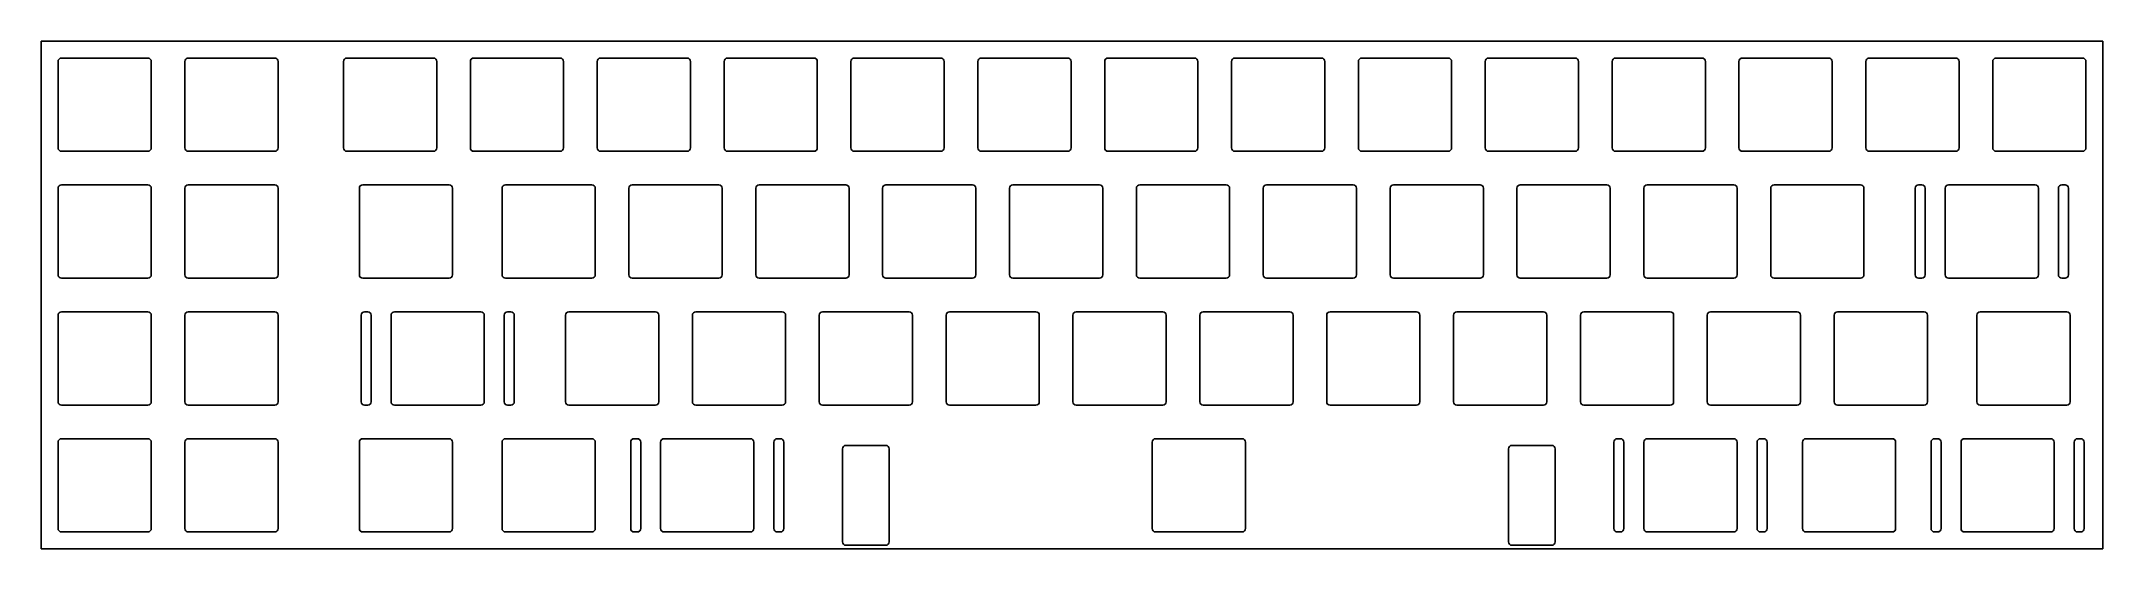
# Model space of a CAD drawing. Header units: millimetres. Extents: x 0 to 310, y -76 to 0.
import ezdxf

# ---------------------------------------------------------------- set-up
doc = ezdxf.new("R2010")
doc.units = ezdxf.units.MM

msp = doc.modelspace()

# ---------------------------------------------------------------- linework, layer by layer
for p, q in [((0, 0), (309.5625, 0)), ((0, -76.2), (0, 0)), ((309.5625, -76.2), (309.5625, 0)), ((2.525, -3.025), (2.525, -16.025)), ((3.025, -2.525), (16.025, -2.525)), ((16.525, -3.025), (16.525, -16.025)), ((21.575, -3.025), (21.575, -16.025)), ((22.075, -2.525), (35.075, -2.525)), ((35.575, -3.025), (35.575, -16.025)), ((45.3875, -3.025), (45.3875, -16.025)), ((45.8875, -2.525), (58.8875, -2.525)), ((59.3875, -3.025), (59.3875, -16.025)), ((64.4375, -3.025), (64.4375, -16.025)), ((64.9375, -2.525), (77.9375, -2.525)), ((78.4375, -3.025), (78.4375, -16.025)), ((83.4875, -3.025), (83.4875, -16.025)), ((83.9875, -2.525), (96.9875, -2.525)), ((97.4875, -3.025), (97.4875, -16.025)), ((102.5375, -3.025), (102.5375, -16.025)), ((103.0375, -2.525), (116.0375, -2.525)), ((116.5375, -3.025), (116.5375, -16.025)), ((121.5875, -3.025), (121.5875, -16.025)), ((122.0875, -2.525), (135.0875, -2.525)), ((135.5875, -3.025), (135.5875, -16.025)), ((140.6375, -3.025), (140.6375, -16.025)), ((141.1375, -2.525), (154.1375, -2.525)), ((154.6375, -3.025), (154.6375, -16.025)), ((159.6875, -3.025), (159.6875, -16.025)), ((160.1875, -2.525), (173.1875, -2.525)), ((173.6875, -3.025), (173.6875, -16.025)), ((178.7375, -3.025), (178.7375, -16.025)), ((179.2375, -2.525), (192.2375, -2.525)), ((192.7375, -3.025), (192.7375, -16.025)), ((197.7875, -3.025), (197.7875, -16.025)), ((198.2875, -2.525), (211.2875, -2.525)), ((211.7875, -3.025), (211.7875, -16.025)), ((216.8375, -3.025), (216.8375, -16.025)), ((217.3375, -2.525), (230.3375, -2.525)), ((230.8375, -3.025), (230.8375, -16.025)), ((235.8875, -3.025), (235.8875, -16.025)), ((236.3875, -2.525), (249.3875, -2.525)), ((249.8875, -3.025), (249.8875, -16.025)), ((254.9375, -3.025), (254.9375, -16.025)), ((255.4375, -2.525), (268.4375, -2.525)), ((268.9375, -3.025), (268.9375, -16.025)), ((273.9875, -3.025), (273.9875, -16.025)), ((274.4875, -2.525), (287.4875, -2.525)), ((287.9875, -3.025), (287.9875, -16.025)), ((293.0375, -3.025), (293.0375, -16.025)), ((293.5375, -2.525), (306.5375, -2.525)), ((307.0375, -3.025), (307.0375, -16.025)), ((3.025, -16.525), (16.025, -16.525)), ((22.075, -16.525), (35.075, -16.525)), ((45.8875, -16.525), (58.8875, -16.525)), ((64.9375, -16.525), (77.9375, -16.525)), ((83.9875, -16.525), (96.9875, -16.525)), ((103.0375, -16.525), (116.0375, -16.525)), ((122.0875, -16.525), (135.0875, -16.525)), ((141.1375, -16.525), (154.1375, -16.525)), ((160.1875, -16.525), (173.1875, -16.525)), ((179.2375, -16.525), (192.2375, -16.525)), ((198.2875, -16.525), (211.2875, -16.525)), ((217.3375, -16.525), (230.3375, -16.525)), ((236.3875, -16.525), (249.3875, -16.525)), ((255.4375, -16.525), (268.4375, -16.525)), ((274.4875, -16.525), (287.4875, -16.525)), ((293.5375, -16.525), (306.5375, -16.525)), ((3.025, -21.575), (16.025, -21.575)), ((22.075, -21.575), (35.075, -21.575)), ((48.26875, -21.575), (61.26875, -21.575)), ((69.7, -21.575), (82.7, -21.575)), ((88.75, -21.575), (101.75, -21.575)), ((107.8, -21.575), (120.8, -21.575)), ((126.85, -21.575), (139.85, -21.575)), ((145.9, -21.575), (158.9, -21.575)), ((164.95, -21.575), (177.95, -21.575)), ((184, -21.575), (197, -21.575)), ((203.05, -21.575), (216.05, -21.575)), ((222.1, -21.575), (235.1, -21.575)), ((241.15, -21.575), (254.15, -21.575)), ((260.2, -21.575), (273.2, -21.575)), ((281.89375, -21.575), (282.39375, -21.575)), ((286.39375, -21.575), (299.39375, -21.575)), ((303.39375, -21.575), (303.89375, -21.575)), ((2.525, -22.075), (2.525, -35.075)), ((16.525, -22.075), (16.525, -35.075)), ((21.575, -22.075), (21.575, -35.075)), ((35.575, -22.075), (35.575, -35.075)), ((47.76875, -22.075), (47.76875, -35.075)), ((61.76875, -22.075), (61.76875, -35.075)), ((69.2, -22.075), (69.2, -35.075)), ((83.2, -22.075), (83.2, -35.075)), ((88.25, -22.075), (88.25, -35.075)), ((102.25, -22.075), (102.25, -35.075)), ((107.3, -22.075), (107.3, -35.075)), ((121.3, -22.075), (121.3, -35.075)), ((126.35, -22.075), (126.35, -35.075)), ((140.35, -22.075), (140.35, -35.075)), ((145.4, -22.075), (145.4, -35.075)), ((159.4, -22.075), (159.4, -35.075)), ((164.45, -22.075), (164.45, -35.075)), ((178.45, -22.075), (178.45, -35.075)), ((183.5, -22.075), (183.5, -35.075)), ((197.5, -22.075), (197.5, -35.075)), ((202.55, -22.075), (202.55, -35.075)), ((216.55, -22.075), (216.55, -35.075)), ((221.6, -22.075), (221.6, -35.075)), ((235.6, -22.075), (235.6, -35.075)), ((240.65, -22.075), (240.65, -35.075)), ((254.65, -22.075), (254.65, -35.075)), ((259.7, -22.075), (259.7, -35.075)), ((273.7, -22.075), (273.7, -35.075)), ((281.39375, -22.075), (281.39375, -35.075)), ((282.89375, -22.075), (282.89375, -35.075)), ((285.89375, -22.075), (285.89375, -35.075)), ((299.89375, -22.075), (299.89375, -35.075)), ((302.89375, -22.075), (302.89375, -35.075)), ((304.39375, -22.075), (304.39375, -35.075)), ((3.025, -35.575), (16.025, -35.575)), ((22.075, -35.575), (35.075, -35.575)), ((48.26875, -35.575), (61.26875, -35.575)), ((69.7, -35.575), (82.7, -35.575)), ((88.75, -35.575), (101.75, -35.575)), ((107.8, -35.575), (120.8, -35.575)), ((126.85, -35.575), (139.85, -35.575)), ((145.9, -35.575), (158.9, -35.575)), ((164.95, -35.575), (177.95, -35.575)), ((184, -35.575), (197, -35.575)), ((203.05, -35.575), (216.05, -35.575)), ((222.1, -35.575), (235.1, -35.575)), ((241.15, -35.575), (254.15, -35.575)), ((260.2, -35.575), (273.2, -35.575)), ((281.89375, -35.575), (282.39375, -35.575)), ((286.39375, -35.575), (299.39375, -35.575)), ((303.39375, -35.575), (303.89375, -35.575)), ((2.525, -41.125), (2.525, -54.125)), ((3.025, -40.625), (16.025, -40.625)), ((16.525, -41.125), (16.525, -54.125)), ((21.575, -41.125), (21.575, -54.125)), ((22.075, -40.625), (35.075, -40.625)), ((35.575, -41.125), (35.575, -54.125)), ((48.03125, -41.125), (48.03125, -54.125)), ((48.53125, -40.625), (49.03125, -40.625)), ((49.53125, -41.125), (49.53125, -54.125)), ((52.53125, -41.125), (52.53125, -54.125)), ((53.03125, -40.625), (66.03125, -40.625)), ((66.53125, -41.125), (66.53125, -54.125)), ((69.53125, -41.125), (69.53125, -54.125)), ((70.03125, -40.625), (70.53125, -40.625)), ((71.03125, -41.125), (71.03125, -54.125)), ((78.725, -41.125), (78.725, -54.125)), ((79.225, -40.625), (92.225, -40.625)), ((92.725, -41.125), (92.725, -54.125)), ((97.775, -41.125), (97.775, -54.125)), ((98.275, -40.625), (111.275, -40.625)), ((111.775, -41.125), (111.775, -54.125)), ((116.825, -41.125), (116.825, -54.125)), ((117.325, -40.625), (130.325, -40.625)), ((130.825, -41.125), (130.825, -54.125)), ((135.875, -41.125), (135.875, -54.125)), ((136.375, -40.625), (149.375, -40.625)), ((149.875, -41.125), (149.875, -54.125)), ((154.925, -41.125), (154.925, -54.125)), ((155.425, -40.625), (168.425, -40.625)), ((168.925, -41.125), (168.925, -54.125)), ((173.975, -41.125), (173.975, -54.125)), ((174.475, -40.625), (187.475, -40.625)), ((187.975, -41.125), (187.975, -54.125)), ((193.025, -41.125), (193.025, -54.125)), ((193.525, -40.625), (206.525, -40.625)), ((207.025, -41.125), (207.025, -54.125)), ((212.075, -41.125), (212.075, -54.125)), ((212.575, -40.625), (225.575, -40.625)), ((226.075, -41.125), (226.075, -54.125)), ((231.125, -41.125), (231.125, -54.125)), ((231.625, -40.625), (244.625, -40.625)), ((245.125, -41.125), (245.125, -54.125)), ((250.175, -41.125), (250.175, -54.125)), ((250.675, -40.625), (263.675, -40.625)), ((264.175, -41.125), (264.175, -54.125)), ((269.225, -41.125), (269.225, -54.125)), ((269.725, -40.625), (282.725, -40.625)), ((283.225, -41.125), (283.225, -54.125)), ((290.65625, -41.125), (290.65625, -54.125)), ((291.15625, -40.625), (304.15625, -40.625)), ((304.65625, -41.125), (304.65625, -54.125)), ((3.025, -54.625), (16.025, -54.625)), ((22.075, -54.625), (35.075, -54.625)), ((48.53125, -54.625), (49.03125, -54.625)), ((53.03125, -54.625), (66.03125, -54.625)), ((70.03125, -54.625), (70.53125, -54.625)), ((79.225, -54.625), (92.225, -54.625)), ((98.275, -54.625), (111.275, -54.625)), ((117.325, -54.625), (130.325, -54.625)), ((136.375, -54.625), (149.375, -54.625)), ((155.425, -54.625), (168.425, -54.625)), ((174.475, -54.625), (187.475, -54.625)), ((193.525, -54.625), (206.525, -54.625)), ((212.575, -54.625), (225.575, -54.625)), ((231.625, -54.625), (244.625, -54.625)), ((250.675, -54.625), (263.675, -54.625)), ((269.725, -54.625), (282.725, -54.625)), ((291.15625, -54.625), (304.15625, -54.625)), ((2.525, -60.175), (2.525, -73.175)), ((3.025, -59.675), (16.025, -59.675)), ((16.525, -60.175), (16.525, -73.175)), ((21.575, -60.175), (21.575, -73.175)), ((22.075, -59.675), (35.075, -59.675)), ((35.575, -60.175), (35.575, -73.175)), ((47.76875, -60.175), (47.76875, -73.175)), ((48.26875, -59.675), (61.26875, -59.675)), ((61.76875, -60.175), (61.76875, -73.175)), ((69.2, -60.175), (69.2, -73.175)), ((69.7, -59.675), (82.7, -59.675)), ((83.2, -60.175), (83.2, -73.175)), ((88.5125, -60.175), (88.5125, -73.175)), ((89.0125, -59.675), (89.5125, -59.675)), ((90.0125, -60.175), (90.0125, -73.175)), ((93.0125, -60.175), (93.0125, -73.175)), ((93.5125, -59.675), (106.5125, -59.675)), ((107.0125, -60.175), (107.0125, -73.175)), ((110.0125, -60.175), (110.0125, -73.175)), ((110.5125, -59.675), (111.0125, -59.675)), ((111.5125, -60.175), (111.5125, -73.175)), ((120.33125, -61.175), (120.33125, -75.175)), ((120.83125, -60.675), (126.83125, -60.675)), ((127.33125, -61.175), (127.33125, -75.175)), ((166.83125, -60.175), (166.83125, -73.175)), ((167.33125, -59.675), (180.33125, -59.675)), ((180.83125, -60.175), (180.83125, -73.175)), ((220.33125, -61.175), (220.33125, -75.175)), ((220.83125, -60.675), (226.83125, -60.675)), ((227.33125, -61.175), (227.33125, -75.175)), ((236.15, -60.175), (236.15, -73.175)), ((236.65, -59.675), (237.15, -59.675)), ((237.65, -60.175), (237.65, -73.175)), ((240.65, -60.175), (240.65, -73.175)), ((241.15, -59.675), (254.15, -59.675)), ((254.65, -60.175), (254.65, -73.175)), ((257.65, -60.175), (257.65, -73.175)), ((258.15, -59.675), (258.65, -59.675)), ((259.15, -60.175), (259.15, -73.175)), ((264.4625, -60.175), (264.4625, -73.175)), ((264.9625, -59.675), (277.9625, -59.675)), ((278.4625, -60.175), (278.4625, -73.175)), ((283.775, -60.175), (283.775, -73.175)), ((284.275, -59.675), (284.775, -59.675)), ((285.275, -60.175), (285.275, -73.175)), ((288.275, -60.175), (288.275, -73.175)), ((288.775, -59.675), (301.775, -59.675)), ((302.275, -60.175), (302.275, -73.175)), ((305.275, -60.175), (305.275, -73.175)), ((305.775, -59.675), (306.275, -59.675)), ((306.775, -60.175), (306.775, -73.175)), ((3.025, -73.675), (16.025, -73.675)), ((22.075, -73.675), (35.075, -73.675)), ((48.26875, -73.675), (61.26875, -73.675)), ((69.7, -73.675), (82.7, -73.675)), ((89.0125, -73.675), (89.5125, -73.675)), ((93.5125, -73.675), (106.5125, -73.675)), ((110.5125, -73.675), (111.0125, -73.675)), ((167.33125, -73.675), (180.33125, -73.675)), ((236.65, -73.675), (237.15, -73.675)), ((241.15, -73.675), (254.15, -73.675)), ((258.15, -73.675), (258.65, -73.675)), ((264.9625, -73.675), (277.9625, -73.675)), ((284.275, -73.675), (284.775, -73.675)), ((288.775, -73.675), (301.775, -73.675)), ((305.775, -73.675), (306.275, -73.675)), ((0, -76.2), (309.5625, -76.2)), ((120.83125, -75.675), (126.83125, -75.675)), ((220.83125, -75.675), (226.83125, -75.675))]:
    msp.add_line(p, q)
for centre, start, end in [((3.025, -3.025), 90, 180), ((16.025, -3.025), 0, 90), ((22.075, -3.025), 90, 180), ((35.075, -3.025), 0, 90), ((45.8875, -3.025), 90, 180), ((58.8875, -3.025), 0, 90), ((64.9375, -3.025), 90, 180), ((77.9375, -3.025), 0, 90), ((83.9875, -3.025), 90, 180), ((96.9875, -3.025), 0, 90), ((103.0375, -3.025), 90, 180), ((116.0375, -3.025), 0, 90), ((122.0875, -3.025), 90, 180), ((135.0875, -3.025), 0, 90), ((141.1375, -3.025), 90, 180), ((154.1375, -3.025), 0, 90), ((160.1875, -3.025), 90, 180), ((173.1875, -3.025), 0, 90), ((179.2375, -3.025), 90, 180), ((192.2375, -3.025), 0, 90), ((198.2875, -3.025), 90, 180), ((211.2875, -3.025), 0, 90), ((217.3375, -3.025), 90, 180), ((230.3375, -3.025), 0, 90), ((236.3875, -3.025), 90, 180), ((249.3875, -3.025), 0, 90), ((255.4375, -3.025), 90, 180), ((268.4375, -3.025), 0, 90), ((274.4875, -3.025), 90, 180), ((287.4875, -3.025), 0, 90), ((293.5375, -3.025), 90, 180), ((306.5375, -3.025), 0, 90), ((3.025, -16.025), 180, 270), ((16.025, -16.025), 270, 0), ((22.075, -16.025), 180, 270), ((35.075, -16.025), 270, 0), ((45.8875, -16.025), 180, 270), ((58.8875, -16.025), 270, 0), ((64.9375, -16.025), 180, 270), ((77.9375, -16.025), 270, 0), ((83.9875, -16.025), 180, 270), ((96.9875, -16.025), 270, 0), ((103.0375, -16.025), 180, 270), ((116.0375, -16.025), 270, 0), ((122.0875, -16.025), 180, 270), ((135.0875, -16.025), 270, 0), ((141.1375, -16.025), 180, 270), ((154.1375, -16.025), 270, 0), ((160.1875, -16.025), 180, 270), ((173.1875, -16.025), 270, 0), ((179.2375, -16.025), 180, 270), ((192.2375, -16.025), 270, 0), ((198.2875, -16.025), 180, 270), ((211.2875, -16.025), 270, 0), ((217.3375, -16.025), 180, 270), ((230.3375, -16.025), 270, 0), ((236.3875, -16.025), 180, 270), ((249.3875, -16.025), 270, 0), ((255.4375, -16.025), 180, 270), ((268.4375, -16.025), 270, 0), ((274.4875, -16.025), 180, 270), ((287.4875, -16.025), 270, 0), ((293.5375, -16.025), 180, 270), ((306.5375, -16.025), 270, 0), ((3.025, -22.075), 90, 180), ((16.025, -22.075), 0, 90), ((22.075, -22.075), 90, 180), ((35.075, -22.075), 0, 90), ((48.26875, -22.075), 90, 180), ((61.26875, -22.075), 0, 90), ((69.7, -22.075), 90, 180), ((82.7, -22.075), 0, 90), ((88.75, -22.075), 90, 180), ((101.75, -22.075), 0, 90), ((107.8, -22.075), 90, 180), ((120.8, -22.075), 0, 90), ((126.85, -22.075), 90, 180), ((139.85, -22.075), 0, 90), ((145.9, -22.075), 90, 180), ((158.9, -22.075), 0, 90), ((164.95, -22.075), 90, 180), ((177.95, -22.075), 0, 90), ((184, -22.075), 90, 180), ((197, -22.075), 0, 90), ((203.05, -22.075), 90, 180), ((216.05, -22.075), 0, 90), ((222.1, -22.075), 90, 180), ((235.1, -22.075), 0, 90), ((241.15, -22.075), 90, 180), ((254.15, -22.075), 0, 90), ((260.2, -22.075), 90, 180), ((273.2, -22.075), 0, 90), ((281.89375, -22.075), 90, 180), ((282.39375, -22.075), 0, 90), ((286.39375, -22.075), 90, 180), ((299.39375, -22.075), 0, 90), ((303.39375, -22.075), 90, 180), ((303.89375, -22.075), 0, 90), ((3.025, -35.075), 180, 270), ((16.025, -35.075), 270, 0), ((22.075, -35.075), 180, 270), ((35.075, -35.075), 270, 0), ((48.26875, -35.075), 180, 270), ((61.26875, -35.075), 270, 0), ((69.7, -35.075), 180, 270), ((82.7, -35.075), 270, 0), ((88.75, -35.075), 180, 270), ((101.75, -35.075), 270, 0), ((107.8, -35.075), 180, 270), ((120.8, -35.075), 270, 0), ((126.85, -35.075), 180, 270), ((139.85, -35.075), 270, 0), ((145.9, -35.075), 180, 270), ((158.9, -35.075), 270, 0), ((164.95, -35.075), 180, 270), ((177.95, -35.075), 270, 0), ((184, -35.075), 180, 270), ((197, -35.075), 270, 0), ((203.05, -35.075), 180, 270), ((216.05, -35.075), 270, 0), ((222.1, -35.075), 180, 270), ((235.1, -35.075), 270, 0), ((241.15, -35.075), 180, 270), ((254.15, -35.075), 270, 0), ((260.2, -35.075), 180, 270), ((273.2, -35.075), 270, 0), ((281.89375, -35.075), 180, 270), ((282.39375, -35.075), 270, 0), ((286.39375, -35.075), 180, 270), ((299.39375, -35.075), 270, 0), ((303.39375, -35.075), 180, 270), ((303.89375, -35.075), 270, 0), ((3.025, -41.125), 90, 180), ((16.025, -41.125), 0, 90), ((22.075, -41.125), 90, 180), ((35.075, -41.125), 0, 90), ((48.53125, -41.125), 90, 180), ((49.03125, -41.125), 0, 90), ((53.03125, -41.125), 90, 180), ((66.03125, -41.125), 0, 90), ((70.03125, -41.125), 90, 180), ((70.53125, -41.125), 0, 90), ((79.225, -41.125), 90, 180), ((92.225, -41.125), 0, 90), ((98.275, -41.125), 90, 180), ((111.275, -41.125), 0, 90), ((117.325, -41.125), 90, 180), ((130.325, -41.125), 0, 90), ((136.375, -41.125), 90, 180), ((149.375, -41.125), 0, 90), ((155.425, -41.125), 90, 180), ((168.425, -41.125), 0, 90), ((174.475, -41.125), 90, 180), ((187.475, -41.125), 0, 90), ((193.525, -41.125), 90, 180), ((206.525, -41.125), 0, 90), ((212.575, -41.125), 90, 180), ((225.575, -41.125), 0, 90), ((231.625, -41.125), 90, 180), ((244.625, -41.125), 0, 90), ((250.675, -41.125), 90, 180), ((263.675, -41.125), 0, 90), ((269.725, -41.125), 90, 180), ((282.725, -41.125), 0, 90), ((291.15625, -41.125), 90, 180), ((304.15625, -41.125), 0, 90), ((3.025, -54.125), 180, 270), ((16.025, -54.125), 270, 0), ((22.075, -54.125), 180, 270), ((35.075, -54.125), 270, 0), ((48.53125, -54.125), 180, 270), ((49.03125, -54.125), 270, 0), ((53.03125, -54.125), 180, 270), ((66.03125, -54.125), 270, 0), ((70.03125, -54.125), 180, 270), ((70.53125, -54.125), 270, 0), ((79.225, -54.125), 180, 270), ((92.225, -54.125), 270, 0), ((98.275, -54.125), 180, 270), ((111.275, -54.125), 270, 0), ((117.325, -54.125), 180, 270), ((130.325, -54.125), 270, 0), ((136.375, -54.125), 180, 270), ((149.375, -54.125), 270, 0), ((155.425, -54.125), 180, 270), ((168.425, -54.125), 270, 0), ((174.475, -54.125), 180, 270), ((187.475, -54.125), 270, 0), ((193.525, -54.125), 180, 270), ((206.525, -54.125), 270, 0), ((212.575, -54.125), 180, 270), ((225.575, -54.125), 270, 0), ((231.625, -54.125), 180, 270), ((244.625, -54.125), 270, 0), ((250.675, -54.125), 180, 270), ((263.675, -54.125), 270, 0), ((269.725, -54.125), 180, 270), ((282.725, -54.125), 270, 0), ((291.15625, -54.125), 180, 270), ((304.15625, -54.125), 270, 0), ((3.025, -60.175), 90, 180), ((16.025, -60.175), 0, 90), ((22.075, -60.175), 90, 180), ((35.075, -60.175), 0, 90), ((48.26875, -60.175), 90, 180), ((61.26875, -60.175), 0, 90), ((69.7, -60.175), 90, 180), ((82.7, -60.175), 0, 90), ((89.0125, -60.175), 90, 180), ((89.5125, -60.175), 0, 90), ((93.5125, -60.175), 90, 180), ((106.5125, -60.175), 0, 90), ((110.5125, -60.175), 90, 180), ((111.0125, -60.175), 0, 90), ((120.83125, -61.175), 90, 180), ((126.83125, -61.175), 0, 90), ((167.33125, -60.175), 90, 180), ((180.33125, -60.175), 0, 90), ((220.83125, -61.175), 90, 180), ((226.83125, -61.175), 0, 90), ((236.65, -60.175), 90, 180), ((237.15, -60.175), 0, 90), ((241.15, -60.175), 90, 180), ((254.15, -60.175), 0, 90), ((258.15, -60.175), 90, 180), ((258.65, -60.175), 0, 90), ((264.9625, -60.175), 90, 180), ((277.9625, -60.175), 0, 90), ((284.275, -60.175), 90, 180), ((284.775, -60.175), 0, 90), ((288.775, -60.175), 90, 180), ((301.775, -60.175), 0, 90), ((305.775, -60.175), 90, 180), ((306.275, -60.175), 0, 90), ((3.025, -73.175), 180, 270), ((16.025, -73.175), 270, 0), ((22.075, -73.175), 180, 270), ((35.075, -73.175), 270, 0), ((48.26875, -73.175), 180, 270), ((61.26875, -73.175), 270, 0), ((69.7, -73.175), 180, 270), ((82.7, -73.175), 270, 0), ((89.0125, -73.175), 180, 270), ((89.5125, -73.175), 270, 0), ((93.5125, -73.175), 180, 270), ((106.5125, -73.175), 270, 0), ((110.5125, -73.175), 180, 270), ((111.0125, -73.175), 270, 0), ((167.33125, -73.175), 180, 270), ((180.33125, -73.175), 270, 0), ((236.65, -73.175), 180, 270), ((237.15, -73.175), 270, 0), ((241.15, -73.175), 180, 270), ((254.15, -73.175), 270, 0), ((258.15, -73.175), 180, 270), ((258.65, -73.175), 270, 0), ((264.9625, -73.175), 180, 270), ((277.9625, -73.175), 270, 0), ((284.275, -73.175), 180, 270), ((284.775, -73.175), 270, 0), ((288.775, -73.175), 180, 270), ((301.775, -73.175), 270, 0), ((305.775, -73.175), 180, 270), ((306.275, -73.175), 270, 0), ((120.83125, -75.175), 180, 270), ((126.83125, -75.175), 270, 0), ((220.83125, -75.175), 180, 270), ((226.83125, -75.175), 270, 0)]:
    msp.add_arc(centre, 0.5, start, end)

doc.saveas('drawing.dxf')
